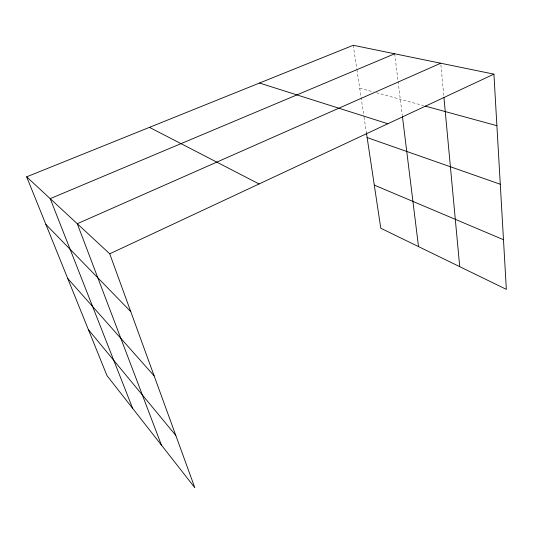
<?xml version="1.0" encoding="UTF-8"?>
<svg xmlns="http://www.w3.org/2000/svg" width="533" height="533" viewBox="0 0 533 533"><rect width="100%" height="100%" fill="white"/><g stroke="black" fill="none" stroke-linecap="round" stroke-linejoin="round"><path stroke-width="0.4" stroke-dasharray="2.67 2" d="M359.695 88.172L373.233 91.876M376.418 92.742L423.582 105.647M353.239 45.278L356.77 68.75M356.897 69.556L363.912 116.167M364.039 116.993L366.264 131.811M394.68 53.78L397.991 80.59M398.091 81.402L402.315 115.588M440.898 64.866L443.802 96.007"/><path stroke-width="0.8" d="M493.918 74.14L353.239 45.278L26.65 176.829L109.725 253.801L493.918 74.14L506.35 289.366L380.782 228.231L366.391 132.637M440.744 63.227L77.272 223.727L161.399 445.062M394.68 53.78L50.202 198.649L132.657 408.385M425.187 106.087L496.896 125.701M259.511 83.028L387.831 123.749M367.137 137.574L500.28 184.238M374.286 185.091L503.478 239.697M149.467 127.36L259.071 183.958M45.878 224.406L130.765 311.638M67.718 278.453L154.144 375.905M88.425 329.694L175.81 435.461M26.65 176.829L106.973 375.612L194.825 487.722L109.725 253.801M402.415 116.401L418.512 246.599M443.956 97.646L459.719 266.66"/></g></svg>
